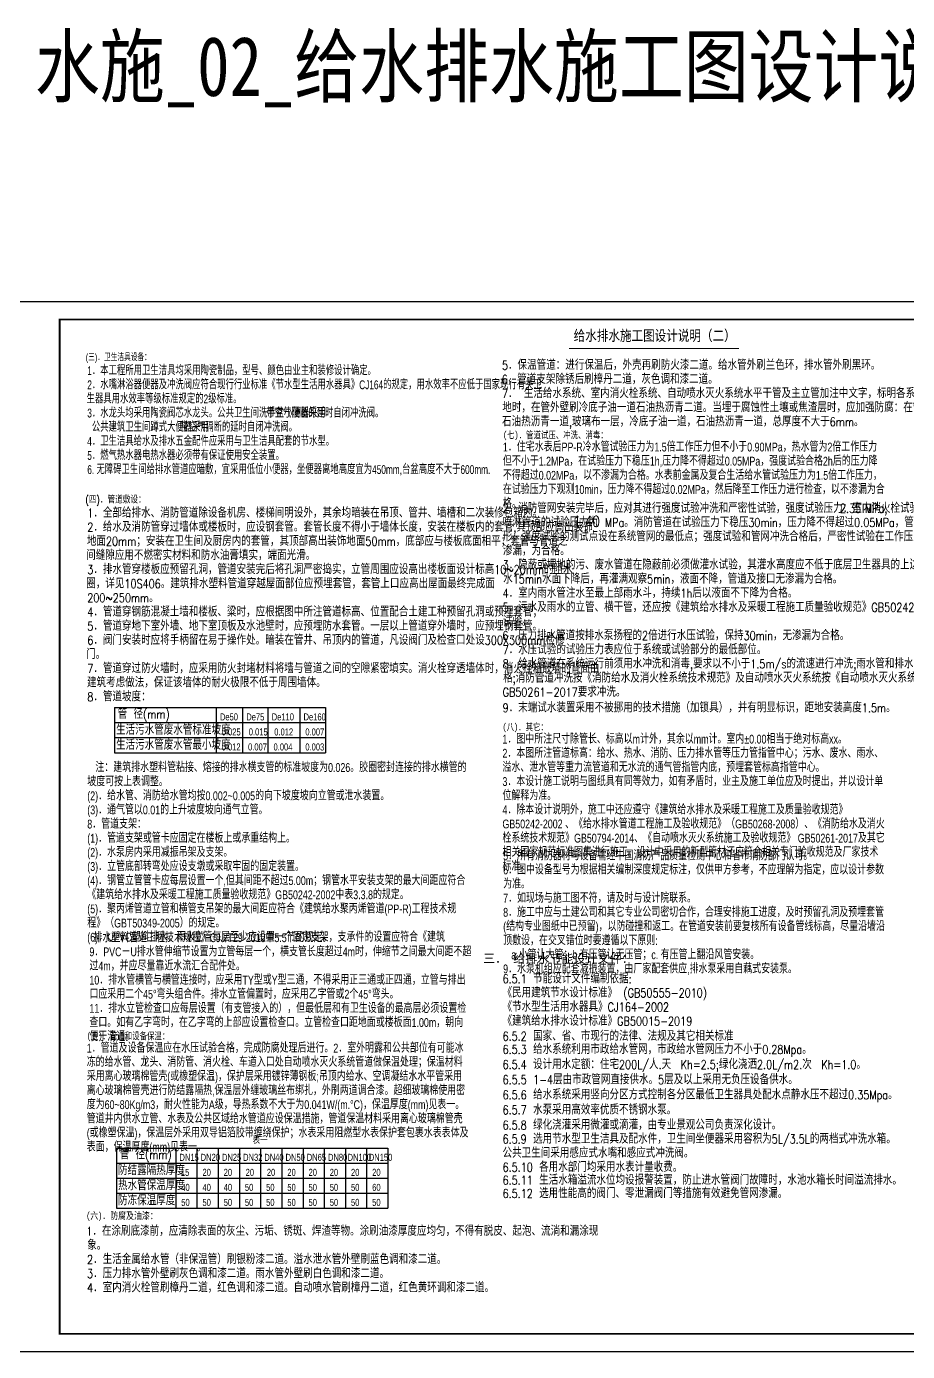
# Model space of a CAD drawing. Extents: x 1031190 to 1725648, y 733081 to 1571294.
# Drawn here: x 1100071 to 1149905, y 1279917 to 1354897 of the extents above; entities that cross this region are included whole.
import ezdxf

# ---------------------------------------------------------------- set-up
doc = ezdxf.new("R2010")
doc.units = 0
doc.header["$LTSCALE"] = 1000
doc.header["$MEASUREMENT"] = 0
for name, color, linetype in [('0s-水标注', 7, 'Continuous'), ('0s_水标注', 7, 'Continuous'), ('PUB_TEXT', 4, 'Continuous'), ('图框', 140, 'Continuous'), ('导图字', 7, 'Continuous')]:
    doc.layers.add(name, color=color, linetype=linetype)
doc.styles.add('-黑体', font='simhei.ttf', dxfattribs={"width": 0.8})
doc.styles.add('HZ', font='TXT', dxfattribs={"bigfont": 'HZTXT'})
doc.styles.add('hztxt', font='a.shx', dxfattribs={"width": 0.75, "bigfont": 'hztxt.shx'})
doc.styles.add('SHZ', font='ros.shx', dxfattribs={"width": 0.7, "bigfont": 'hztxt.shx'})
doc.styles.add('图框字体', font='', dxfattribs={"width": 0.8})
doc.styles.add('黑体', font='simhei.ttf')
doc.styles.get('图框字体').set_extended_font_data('SimSun')

# ---------------------------------------------------------------- blocks, each defined once
blk = doc.blocks.new('GDGDGRDGDRGDR')
at = {"layer": '图框'}
blk.add_lwpolyline([(148133, -148204), (190183, -148204), (190183, -118504), (148133, -118504)], close=True, dxfattribs=at)
at = {"layer": '图框', "const_width": 50}
blk.add_lwpolyline([(149383, -147704), (189683, -147704), (189683, -119004), (149383, -119004)], close=True, dxfattribs=at)

msp = doc.modelspace()

# ---------------------------------------------------------------- linework, layer by layer
at = {"layer": '0s_水标注'}
for p, q in [((1105050.3, 1316354.4), (1116989.1, 1316354.4)), ((1105050.3, 1316354.4), (1105050.3, 1313804.4)), ((1110799.1, 1316354.4), (1110799.1, 1313804.4)), ((1112289.1, 1316354.4), (1112289.1, 1313804.4)), ((1113729.1, 1316354.4), (1113729.1, 1313804.4)), ((1115529.1, 1316354.4), (1115529.1, 1313804.4)), ((1116989.1, 1316354.4), (1116989.1, 1313804.4)), ((1105050.3, 1315504.4), (1116989.1, 1315504.4)), ((1105050.3, 1314654.4), (1116989.1, 1314654.4)), ((1105050.3, 1313804.4), (1116989.1, 1313804.4)), ((1105162.1, 1291431), (1120511, 1291431)), ((1105162.1, 1291431), (1105162.1, 1288031)), ((1108511, 1291431), (1108511, 1288031)), ((1109711, 1291431), (1109711, 1288031)), ((1110911, 1291431), (1110911, 1288031)), ((1112111, 1291431), (1112111, 1288031)), ((1113311, 1291431), (1113311, 1288031)), ((1114511, 1291431), (1114511, 1288031)), ((1115711, 1291431), (1115711, 1288031)), ((1116911, 1291431), (1116911, 1288031)), ((1118111, 1291431), (1118111, 1288031)), ((1119311, 1291431), (1119311, 1288031)), ((1119311, 1291431), (1119311, 1288031)), ((1119311, 1291431), (1119311, 1288031)), ((1120511, 1291431), (1120511, 1288031)), ((1120511, 1291431), (1120511, 1288031)), ((1120511, 1291431), (1120511, 1288031)), ((1105162.1, 1290581), (1120511, 1290581)), ((1105162.1, 1289731), (1120511, 1289731)), ((1105162.1, 1288881), (1120511, 1288881)), ((1105162.1, 1288031), (1120511, 1288031))]:
    msp.add_line(p, q, dxfattribs=at)
at = {"layer": '0s_水标注', "const_width": 50}
msp.add_lwpolyline([(1130754.7, 1336681.8), (1140378, 1336681.8)], dxfattribs=at)

# ---------------------------------------------------------------- block references
at = {"xscale": 2, "yscale": 2, "zscale": 2}
msp.add_blockref('GDGDGRDGDRGDR', (803182.9, 1576325.5), dxfattribs=at)

# ---------------------------------------------------------------- texts
at = {"layer": '0s-水标注', "insert": (1125896.2, 1303239.5), "char_height": 500, "width": 14500, "attachment_point": 1, "style": 'HZ'}
msp.add_mtext('\\P{\\fSimHei|b0|i0|c134|p2;三． 给排水节能设计文件：}', dxfattribs=at)
at = {"layer": '0s_水标注'}
for s, height, style, width, p in [('给水排水施工图设计说明（二）', 600, '-黑体', 0.8, (1131021, 1337110.9)), ('5．保温管道：进行保温后，外壳再刷防火漆二道。给水管外刷兰色环，排水管外刷黑环。', 500, 'HZ', 0.8, (1126963.2, 1335477)), ('6．管道支架除锈后刷樟丹二道，灰色调和漆二道。', 500, 'HZ', 0.8, (1126949, 1334677)), ('7． 生活给水系统、室内消火栓系统、自动喷水灭火系统水平干管及主立管加注中文字，标明各系统及分区。 8．钢管埋', 500, 'HZ', 0.8, (1126963.2, 1333877)), ('地时，在管外壁刷冷底子油一道石油热沥青二道。当埋于腐蚀性土壤或焦渣层时，应加强防腐：在管外壁刷冷底子油一道，', 500, 'HZ', 0.8, (1126984.1, 1333077)), ('石油热沥青一道,玻璃布一层，冷底子油一道，石油热沥青一道，总厚度不大于6mm。', 500, 'HZ', 0.8, (1126974.6, 1332277)), ('(四)．管道敷设：', 400, 'HZ', 0.8, (1103404.4, 1327913.9)), ('1．全部给排水、消防管道除设备机房、楼梯间明设外，其余均暗装在吊顶、管井、墙槽和二次装修包箱内。', 500, 'HZ', 0.8, (1103508.7, 1327113.9)), ('2．给水及消防管穿过墙体或楼板时，应设钢套管。套管长度不得小于墙体长度，安装在楼板内的套管,其顶部应高出装饰', 500, 'HZ', 0.8, (1103508.7, 1326313.9)), ('地面20mm；安装在卫生间及厨房内的套管，其顶部高出装饰地面50mm，底部应与楼板底面相平；套管与管道之', 500, 'HZ', 0.8, (1103486.6, 1325513.9)), ('间缝隙应用不燃密实材料和防水油膏填实，端面光滑。', 500, 'HZ', 0.8, (1103445.7, 1324713.9)), ('3．排水管穿楼板应预留孔洞，管道安装完后将孔洞严密捣实，立管周围应设高出楼板面设计标高10~20mm的阻水', 500, 'HZ', 0.8, (1103508.7, 1323913.9)), ('圈，详见10S406。建筑排水塑料管道穿越屋面部位应预埋套管，套管上口应高出屋面最终完成面', 500, 'HZ', 0.8, (1103448.8, 1323113.9)), ('200~250mm。', 500, 'HZ', 0.8, (1103508.7, 1322313.9)), ('4．管道穿钢筋混凝土墙和楼板、粱时，应根据图中所注管道标高、位置配合土建工种预留孔洞或预埋套管；', 500, 'HZ', 0.8, (1103508.7, 1321513.9)), ('5．管道穿地下室外墙、地下室顶板及水池壁时，应预埋防水套管。一层以上管道穿外墙时，应预埋钢套管。', 500, 'HZ', 0.8, (1103508.7, 1320713.9)), ('6．阀门安装时应将手柄留在易于操作处。暗装在管井、吊顶内的管道，凡设阀门及检查口处设300X300mm检修', 500, 'HZ', 0.8, (1103508.7, 1319913.9)), ('门。', 500, 'HZ', 0.8, (1103442.5, 1319113.9)), ('7．管道穿过防火墙时，应采用防火封堵材料将墙与管道之间的空隙紧密填实。消火栓穿透墙体时，消火栓箱嵌墙的背面由', 500, 'HZ', 0.8, (1103508.7, 1318313.9)), ('建筑考虑做法，保证该墙体的耐火极限不低于周围墙体。', 500, 'HZ', 0.8, (1103492.9, 1317513.9)), ('8．管道坡度：', 500, 'HZ', 0.8, (1103508.7, 1316713.9)), ('管 径(mm)', 500, 'HZ', 0.8, (1105230.1, 1315729.6)), ('De50', 400, 'SHZ', 0.7, (1111011.2, 1315627.4)), ('De75', 400, 'SHZ', 0.7, (1112501.2, 1315627.4)), ('De110', 400, 'SHZ', 0.7, (1113941.2, 1315627.4)), ('De160', 400, 'SHZ', 0.7, (1115741.2, 1315627.4)), ('生活污水管废水管标准坡度', 500, 'HZ', 0.8, (1105135.1, 1314827.1)), ('0.025', 400, 'SHZ', 0.7, (1111113.1, 1314777.4)), ('0.015', 400, 'SHZ', 0.7, (1112643.6, 1314777.4)), ('0.012', 400, 'SHZ', 0.7, (1114083.6, 1314777.4)), ('0.007', 400, 'SHZ', 0.7, (1115843.1, 1314777.4)), ('生活污水管废水管最小坡度', 500, 'HZ', 0.8, (1105135.1, 1313977.1)), ('0.012', 400, 'SHZ', 0.7, (1111113.1, 1313927.4)), ('0.007', 400, 'SHZ', 0.7, (1112603.1, 1313927.4)), ('0.004', 400, 'SHZ', 0.7, (1114043.1, 1313927.4)), ('0.003', 400, 'SHZ', 0.7, (1115843.1, 1313927.4)), ('6.5.1 节能设计文件编制依据:', 500, 'HZ', 0.8, (1126998.2, 1300758.8)), ('《民用建筑节水设计标准》 (GB50555-2010)', 500, 'HZ', 0.8, (1126998.2, 1299958.8)), ('《节水型生活用水器具》CJ164-2002', 500, 'HZ', 0.8, (1126998.2, 1299158.8)), ('《建筑给水排水设计标准》GB50015-2019', 500, 'HZ', 0.8, (1126998.2, 1298358.8)), ('6.5.2 国家、省、市现行的法律、法规及其它相关标准 ', 500, 'HZ', 0.8, (1126998.2, 1297502.7)), ('6.5.3 给水系统利用市政给水管网，市政给水管网压力不小于0.28Mpa。', 500, 'HZ', 0.8, (1126998.2, 1296758.8)), ('6.5.6 给水系统采用竖向分区方式控制各分区最低卫生器具处配水点静水压不超过0.35Mpa。 ', 500, 'HZ', 0.8, (1126998.2, 1294190.4)), ('6.5.7 水泵采用高效率优质不锈钢水泵。 ', 500, 'HZ', 0.8, (1126998.2, 1293334.2)), ('6.5.8 绿化浇灌采用微灌或滴灌，由专业景观公司负责深化设计。 ', 500, 'HZ', 0.8, (1126998.2, 1292478.1)), ('6.5.9 选用节水型卫生洁具及配水件，卫生间坐便器采用容积为5L/3.5L的两档式冲洗水箱。', 500, 'HZ', 0.8, (1126998.2, 1291689.9)), ('管 径(mm)', 500, 'HZ', 0.8, (1105341.9, 1290806.1)), ('公共卫生间采用感应式水嘴和感应式冲洗阀。 ', 500, 'HZ', 0.8, (1126998.2, 1290889.9)), ('防结露隔热厚度', 500, 'HZ', 0.8, (1105246.9, 1289903.7)), ('DN15', 400, 'SHZ', 0.7, (1108723, 1290704)), ('DN20', 400, 'SHZ', 0.7, (1109923, 1290704)), ('DN25', 400, 'SHZ', 0.7, (1111123, 1290704)), ('DN32', 400, 'SHZ', 0.7, (1112323, 1290704)), ('DN40', 400, 'SHZ', 0.7, (1113523, 1290704)), ('DN50', 400, 'SHZ', 0.7, (1114723, 1290704)), ('DN65', 400, 'SHZ', 0.7, (1115923, 1290704)), ('DN80', 400, 'SHZ', 0.7, (1117123, 1290704)), ('DN100', 400, 'SHZ', 0.7, (1118231.6, 1290704)), ('DN150', 400, 'SHZ', 0.7, (1119431.6, 1290704)), ('6.5.10 各用水部门均采用水表计量收费。', 500, 'HZ', 0.8, (1126998.2, 1290089.9)), ('15', 400, 'SHZ', 0.7, (1108801.1, 1289854)), ('20', 400, 'SHZ', 0.7, (1110024.9, 1289854)), ('20', 400, 'SHZ', 0.7, (1111224.9, 1289854)), ('20', 400, 'SHZ', 0.7, (1112465.5, 1289854)), ('20', 400, 'SHZ', 0.7, (1113665.5, 1289854)), ('20', 400, 'SHZ', 0.7, (1114824.9, 1289854)), ('20', 400, 'SHZ', 0.7, (1116024.9, 1289854)), ('20', 400, 'SHZ', 0.7, (1117224.9, 1289854)), ('20', 400, 'SHZ', 0.7, (1118424.9, 1289854)), ('20', 400, 'SHZ', 0.7, (1119624.9, 1289854)), ('6.5.11 生活水箱溢流水位均设报警装置，防止进水管阀门故障时，水池水箱长时间溢流排水。 ', 500, 'HZ', 0.8, (1126998.2, 1289358.9)), ('热水管保温厚度', 500, 'HZ', 0.8, (1105246.9, 1289053.7)), ('40', 400, 'SHZ', 0.7, (1108824.9, 1289004)), ('40', 400, 'SHZ', 0.7, (1110024.9, 1289004)), ('40', 400, 'SHZ', 0.7, (1111224.9, 1289004)), ('50', 400, 'SHZ', 0.7, (1112424.9, 1289004)), ('50', 400, 'SHZ', 0.7, (1113624.9, 1289004)), ('50', 400, 'SHZ', 0.7, (1114824.9, 1289004)), ('50', 400, 'SHZ', 0.7, (1116024.9, 1289004)), ('50', 400, 'SHZ', 0.7, (1117224.9, 1289004)), ('50', 400, 'SHZ', 0.7, (1118424.9, 1289004)), ('60', 400, 'SHZ', 0.7, (1119624.9, 1289004)), ('6.5.12 选用性能高的阀门、零泄漏阀门等措施有效避免管网渗漏。', 500, 'HZ', 0.8, (1126998.2, 1288606.8)), ('防冻保温厚度', 500, 'HZ', 0.8, (1105246.9, 1288203.7)), ('50', 400, 'SHZ', 0.7, (1108824.9, 1288154)), ('50', 400, 'SHZ', 0.7, (1110024.9, 1288154)), ('50', 400, 'SHZ', 0.7, (1111224.9, 1288154)), ('50', 400, 'SHZ', 0.7, (1112424.9, 1288154)), ('50', 400, 'SHZ', 0.7, (1113624.9, 1288154)), ('50', 400, 'SHZ', 0.7, (1114824.9, 1288154)), ('50', 400, 'SHZ', 0.7, (1116024.9, 1288154)), ('50', 400, 'SHZ', 0.7, (1117224.9, 1288154)), ('50', 400, 'SHZ', 0.7, (1118424.9, 1288154)), ('50', 400, 'SHZ', 0.7, (1119624.9, 1288154)), ('(六)．防腐及油漆：', 400, '-黑体', 0.8, (1103451.2, 1287403.6)), ('1．在涂刷底漆前，应清除表面的灰尘、污垢、锈斑、焊渣等物。涂刷油漆厚度应均匀，不得有脱皮、起泡、流淌和漏涂现', 500, 'HZ', 0.8, (1103453, 1286473.1)), ('象。', 500, 'HZ', 0.8, (1103504.1, 1285673.1)), ('2．生活金属给水管（非保温管）刷银粉漆二道。溢水泄水管外壁刷蓝色调和漆二道。', 500, 'HZ', 0.8, (1103495.9, 1284873.1)), ('3．压力排水管外壁刷灰色调和漆二道。雨水管外壁刷白色调和漆二道。', 500, 'HZ', 0.8, (1103495.9, 1284073.1)), ('4．室内消火栓管刷樟丹二道，红色调和漆二道。自动喷水管刷樟丹二道，红色黄环调和漆二道。', 500, 'HZ', 0.8, (1103495.9, 1283273.1))]:
    msp.add_text(s, height=height, dxfattribs=dict(at, style=style, width=width)).set_placement(p)
at = {"layer": '0s_水标注', "color": 7}
for s, height, style, width, p in [('(三)．卫生洁具设备：', 399.9, 'hztxt', 0.7, (1103417.5, 1335973.2)), ('1．本工程所用卫生洁具均采用陶瓷制品，型号、颜色由业主和装修设计确定。', 500.025, 'hztxt', 0.7, (1103508.7, 1335173.2)), ('2．水嘴淋浴器便器及冲洗阀应符合现行行业标准《节水型生活用水器具》CJ164的规定，用水效率不应低于国家现行有关卫', 500.025, 'hztxt', 0.7, (1103508.7, 1334373.2)), ('3．水龙头均采用陶瓷阀芯水龙头。公共卫生间洗手盆小便器采用', 500.025, 'hztxt', 0.7, (1103508.7, 1332773.2)), ('带空气隔断的延时自闭冲洗阀。', 500, 'hztxt', 0.7, (1113642.5, 1332773.2)), ('  公共建筑卫生间蹲式大便器采用', 500, 'hztxt', 0.7, (1103508.7, 1331973.2)), ('带空气隔断的延时自闭冲洗阀。', 499.975, 'hztxt', 0.7, (1108761.4, 1331973.2)), ('4．卫生洁具给水及排水五金配件应采用与卫生洁具配套的节水型。', 499.975, 'hztxt', 0.7, (1103508.7, 1331173.2)), ('5．燃气热水器电热水器必须带有保证使用安全装置。', 499.975, 'hztxt', 0.7, (1103508.7, 1330373.2)), ('6. 无障碍卫生间给排水管道应暗敷，宜采用低位小便器，坐便器离地高度宜为450mm,台盆高度不大于600mm.', 499.975, 'hztxt', 0.7, (1103508.7, 1329573.2)), ('2．消防管网安装完毕后，应对其进行强度试验冲洗和严密性试验，强度试验压力：室内消火栓试验压力采用', 500, 'HZ', 0.8, (1127000.3, 1327377.1)), ('1.40', 625, 'HZ', 0.8, (1131005.4, 1326577.1)), ('2.35', 500, 'HZ', 0.8, (1146086, 1327377.1)), ('MPa,', 500, 'HZ', 0.8, (1147491.8, 1327381.1)), ('喷淋管道的试验压力为', 500, 'HZ', 0.8, (1127005.4, 1326577.1)), ('MPa。消防管道在试验压力下稳压30min，压力降不得超过0.05MPa，管网无渗漏、无变', 500, 'HZ', 0.8, (1132785.4, 1326577.1)), ('形，强度试验的测试点设在系统管网的最低点；强度试验和管网冲洗合格后，严密性试验在工作压力下稳压24h，管网无', 500, 'HZ', 0.8, (1127005.4, 1325777.1)), ('渗漏，为合格。', 500, 'HZ', 0.8, (1127018, 1324977.1)), ('3．隐蔽或埋地的污、废水管道在隐蔽前必须做灌水试验，其灌水高度应不低于底层卫生器具的上边缘或底层地面高度。满', 500, 'HZ', 0.8, (1127000.3, 1324177.1)), ('水15min水面下降后，再灌满观察5min，液面不降，管道及接口无渗漏为合格。', 500, 'HZ', 0.8, (1127033.7, 1323377.1)), ('4．室内雨水管注水至最上部雨水斗，持续1h后以液面不下降为合格。', 500, 'HZ', 0.8, (1127000.3, 1322577.1)), ('5．污水及雨水的立管、横干管，还应按《建筑给水排水及采暖工程施工质量验收规范》GB50242-2002的要求做通球', 500, 'HZ', 0.8, (1127000.3, 1321777.1)), ('试验。', 500, 'HZ', 0.8, (1127014.8, 1320977.1)), ('6．压力排水管道按排水泵扬程的2倍进行水压试验，保持30min，无渗漏为合格。', 500, 'HZ', 0.8, (1126986, 1320177.1)), ('7．水压试验的试验压力表应位于系统或试验部分的最低部位。', 500, 'HZ', 0.8, (1127000.3, 1319377.1)), ('8．给水管道在系统运行前须用水冲洗和消毒,要求以不小于1.5m/s的流速进行冲洗;雨水管和排水管冲洗以管道通畅为合', 500, 'HZ', 0.8, (1127000.3, 1318577.1)), ('格;消防管道冲洗按《消防给水及消火栓系统技术规范》及自动喷水灭火系统按《自动喷水灭火系统施工及验收规范》', 500, 'HZ', 0.8, (1127030.6, 1317777.1)), ('GB50261-2017要求冲洗。', 500, 'HZ', 0.8, (1127000.3, 1316977.1))]:
    msp.add_text(s, height=height, dxfattribs=dict(at, style=style, width=width)).set_placement(p)
at = {"layer": '0s_水标注', "color": 1}
for s, height, style, width, p in [('生器具用水效率等级标准规定的2级标准。', 500.025, 'hztxt', 0.7, (1103470.1, 1333573.2)), ('9．末端试水装置采用不被挪用的技术措施（加锁具），并有明显标识，距地安装高度1.5m。', 500, 'HZ', 0.8, (1127000.3, 1316092)), ('6.5.4 设计用水定额：住宅200L/人.天\u3000Kh=2.5;绿化浇洒2.0L/m2.次\u3000Kh=1.0。', 500, 'HZ', 0.8, (1126998.2, 1295902.7)), ('6.5.5 1-4层由市政管网直接供水。5层及以上采用无负压设备供水。 ', 500, 'HZ', 0.8, (1126998.2, 1295046.5))]:
    msp.add_text(s, height=height, dxfattribs=dict(at, style=style, width=width)).set_placement(p)
at = {"layer": '0s_水标注', "char_height": 500, "width": 21570.464, "attachment_point": 1, "line_spacing_factor": 0.96, "style": 'hztxt'}
for s, insert in [('{\\fSimHei|b0|i0|c134|p2;\\H0.8x;\\C7;(七)．管道试压、冲洗、消毒：\\P\\Fros,hztxt|c134;\\H1.25x;1．住宅水表后PP-R冷水管试验压力为1.5倍工作压力但不小于0.90MPa，热水管为2倍工作压力但不小于1.2MPa，在试验压力下稳压1h,压力降不得超过0.05MPa，强度试验合格2h后的压力降不得超过0.02MPa，以不渗漏为合格。水表前金属及复合生活给水管试验压力为1.5倍工作压力，在试验压力下观测10min，压力降不得超过0.02MPa，然后降至工作压力进行检查，以不渗漏为合格。}', (1127020.3, 1331988.5)), ('{\\fSimHei|b0|i0|c134|p2;\\H0.8x;\\C7;(八)．其它：\\P\\Fros,hztxt|c134;\\H1.25x;1．图中所注尺寸除管长、标高以m计外，其余以mm计。室内±0.00相当于绝对标高xx。\\P2．本图所注管道标高：给水、热水、消防、压力排水管等压力管指管中心；污水、废水、雨水、溢水、泄水管等重力流管道和无水流的通气管指管内底，预埋套管标高指管中心。\\P3．本设计施工说明与图纸具有同等效力，如有矛盾时，业主及施工单位应及时提出，并以设计单位解释为准。\\P4．除本设计说明外，施工中还应遵守《建筑给水排水及采暖工程施工及质量验收规范》GB50242-2002 、《给水排水管道工程施工及验收规范》（GB50268-2008）、《消防给水及消火栓系统技术规范》GB50794-2014、《自动喷水灭火系统施工及验收规范》 GB50261-2017及其它相关国家规范标准图集进行施工。设计中采用的新型管材还应符合相关专门验收规范及厂家技术标准。}', (1126993.3, 1315460.3)), ('\\pi458.3;注：建筑排水塑料管粘接、熔接的排水横支管的标准坡度为0.026。胶圈密封连接的排水横管的坡度可按上表调整。\\P\\pi0;(2)．给水管、消防给水管均按0.002~0.005的向下坡度坡向立管或泄水装置。\\P(3)．通气管以0.01的上升坡度坡向通气立管。\\P8．管道支架：\\P(1)．管道支架或管卡应固定在楼板上或承重结构上。\\P(2)．水泵房内采用减振吊架及支架。\\P(3)．立管底部转弯处应设支墩或采取牢固的固定装置。\\P(4)．钢管立管管卡应每层设置一个,但其间距不超过5.00m；钢管水平安装支架的最大间距应符合《建筑给水排水及采暖工程施工质量验收规范》GB50242-2002中表3.3.8的规定。\\P(5)．聚丙烯管道立管和横管支吊架的最大间距应符合《建筑给水聚丙烯管道(PP-R)工程技术规程》（GBT50349-2005）的规定。\\P(6)．UPVC塑料排水、雨水立管每层至少应设置一个固定支架，支承件的设置应符合《建筑', (1103508.7, 1313213.9)), ('\\pi458.3;{\\C7;\\P\\pi0;5．所有消防器材与设备需经中国消防产品质量检测中心和省市消防部门认可。\\P6．图中设备型号为根据相关编制深度规定标注，仅供甲方参考，不应理解为指定，应以设计参数为准。\\P7．如现场与施工图不符，请及时与设计院联系。\\P8．施工中应与土建公司和其它专业公司密切合作，合理安排施工进度，及时预留孔洞及预埋套管(结构专业图纸中已预留)，以防碰撞和返工。在管道安装前要复核所有设备管线标高，尽量沿墙沿顶敷设，在交叉错位时要遵循以下原则:\\P\\pi458.3;a.小管让大管；b.有压管让无压管；c. 有压管上翻沿风管安装。\\P\\pi0;9．水泵机组应配套减振装置，由厂家配套供应,排水泵采用自藕式安装泵。}', (1127033, 1309020.3)), ('{\\W1.22213; }排水塑料管道工程技术规程》CJJ/T29-2010中5.5节的规定。\\P9．PVC－U排水管伸缩节设置为立管每层一个，横支管长度超过4m时，伸缩节之间最大间距不超过4m，并应尽量靠近水流汇合配件处。\\P10．排水管横管与横管连接时，应采用TY型或Y型三通，不得采用正三通或正四通，立管与排出口应采用二个45°弯头组合件。排水立管偏置时，应采用乙字管或2个45°弯头。\\P11．排水立管检查口应每层设置（有支管接入的），但最低层和有卫生设备的最高层必须设置检查口。如有乙字弯时，在乙字弯的上部应设置检查口。立管检查口距地面或楼板面1.00m，朝向便于清通。', (1103628.7, 1303583.9)), ('{\\fSimHei|b0|i0|c134|p2;\\H0.8x;(五)．管道和设备保温：}\\P1．管道及设备保温应在水压试验合格，完成防腐处理后进行。2．室外明露和公共部位有可能冰冻的给水管、龙头、消防管、消火栓、车道入口处自动喷水灭火系统管道做保温处理；保温材料采用离心玻璃棉管壳(或橡塑保温)，保护层采用镀锌薄钢板;吊顶内给水、空调凝结水水平管采用离心玻璃棉管壳进行防结露隔热,保温层外缠玻璃丝布绑扎，外刷两道调合漆。超细玻璃棉使用密度为60~80Kg/m3，耐火性能为A级，导热系数不大于为0.041W/(m.°C)，保温厚度(mm)见表一。管道井内供水立管、水表及公共区域给水管道应设保温措施，管道保温材料采用离心玻璃棉管壳(或橡塑保温)，保温层外采用双导铝箔胶带缠绕保护；水表采用阻燃型水表保护套包裹水表表体及表面，保温厚度(mm)见表一。', (1103478.7, 1297975.6))]:
    msp.add_mtext(s, dxfattribs=dict(at, insert=insert))
at = {"layer": 'PUB_TEXT', "style": '图框字体', "width": 0.75}
msp.add_text('表一', height=400, dxfattribs=at).set_placement((1112863.2, 1291705.8))
at = {"layer": '导图字', "color": 1, "style": '黑体', "width": 0.8}
msp.add_text('水施_02_给水排水施工图设计说明（一）_A1', height=3364.726, dxfattribs=at).set_placement((1100549.5, 1350968.7))

doc.saveas('drawing.dxf')
